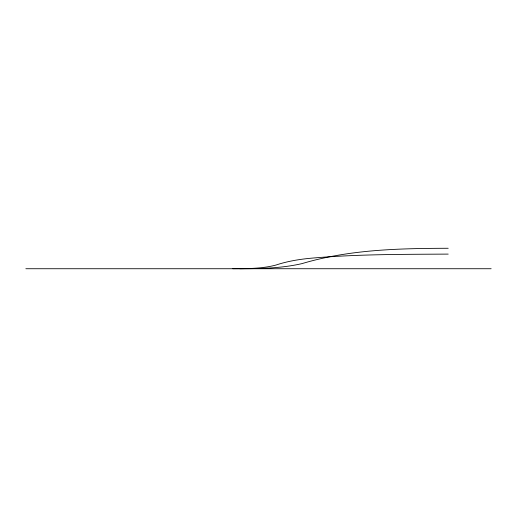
<?xml version="1.0" encoding="UTF-8"?>
<svg xmlns="http://www.w3.org/2000/svg" width="517" height="517" viewBox="0 0 517 517"><rect width="100%" height="100%" fill="white"/><g stroke="black" fill="none" stroke-linecap="round" stroke-linejoin="round"><path stroke-width="0.78" d="M448.207 248.27C399.195 248.425 349.33 249.446 302.006 263.612C281.61 268.284 260.574 268.717 239.739 268.73M448.207 254.099C402.459 254.377 356.607 254.157 310.995 258.216C299.104 259.321 287.252 261.285 275.897 265.072C261.867 268.788 247.216 268.627 232.812 268.73M25.85 268.73L491.15 268.73"/></g></svg>
